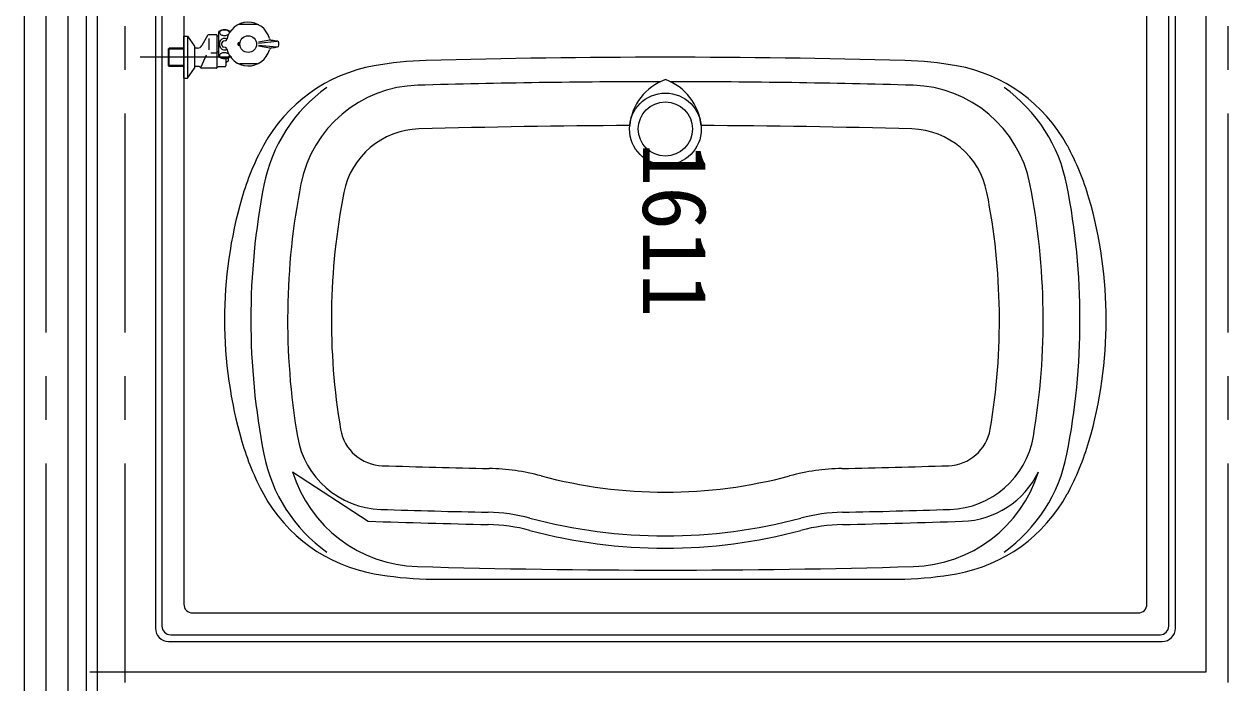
# Model space of a CAD drawing. Units: millimetres, scale not verified. Extents: x -9990 to 10135, y -7026 to 7050.
# Drawn here: x -7631 to -6256, y 2753 to 3506 of the extents above; entities that cross this region are included whole.
import ezdxf
from ezdxf.enums import TextEntityAlignment as Align

# ---------------------------------------------------------------- set-up
doc = ezdxf.new("R2010")
doc.units = ezdxf.units.MM
doc.header["$LTSCALE"] = 50
doc.linetypes.add('CHAIN1', pattern=[8, 5, -1, 1, -1])
doc.linetypes.add('CHAIN2', pattern=[12, 9, -1, 1, -1])
for name, color, linetype in [('1-0', 4, 'Continuous'), ('1-1', 6, 'Continuous'), ('1-3', 2, 'Continuous')]:
    doc.layers.add(name, color=color, linetype=linetype)
doc.styles.add('ＭＳ ゴシック', font='')
doc.styles.get('ＭＳ ゴシック').set_extended_font_data('MS Gothic')

msp = doc.modelspace()

# ---------------------------------------------------------------- linework, layer by layer
at = {"layer": '1-0', "color": 6, "linetype": 'CHAIN2'}
msp.add_line((-7605.74, 6603.77), (-7605.74, -3952.56), dxfattribs=at)
at = {"layer": '1-1', "linetype": 'CHAIN1'}
for p, q in [((-7515.74, 6603.77), (-7515.74, -2154.85)), ((-6255.74, 6603.77), (-6255.74, 2403.57))]:
    msp.add_line(p, q, dxfattribs=at)
at = {"layer": '1-1'}
for p, q in [((-7480.74, 4450.68), (-7480.74, 2815.68)), ((-7473.24, 4448.18), (-7473.24, 2818.18)), ((-7448.24, 4423.18), (-7448.24, 2843.18)), ((-6323.24, 2818.18), (-6323.24, 3703.38)), ((-6315.74, 2815.68), (-6315.74, 3703.38)), ((-6348.24, 2843.18), (-6348.24, 3684.18)), ((-7421.3, 3492.91), (-7427.58, 3481.72)), ((-7410.74, 3493.68), (-7420, 3493.68)), ((-7410.74, 3493.68), (-7410.74, 3457.18)), ((-7408.34, 3468.8), (-7408.34, 3497.55)), ((-7365.06, 3505.68), (-7384.42, 3505.68)), ((-7448.24, 3444.18), (-7448.24, 3492.18)), ((-7448.24, 3492.18), (-7444.24, 3492.18)), ((-7444.24, 3492.18), (-7444.24, 3444.18)), ((-7444.24, 3492.18), (-7436.24, 3480.68)), ((-7436.24, 3480.68), (-7436.24, 3455.68)), ((-7419.77, 3489.69), (-7419.77, 3476.68)), ((-7408.34, 3492.18), (-7410.74, 3492.18)), ((-7404.74, 3481.83), (-7404.74, 3484.52)), ((-7400.46, 3486.98), (-7403.11, 3486.48)), ((-7400.76, 3479.43), (-7403.11, 3479.87)), ((-7386.29, 3482.18), (-7386.29, 3484.18)), ((-7385.79, 3484.68), (-7384.12, 3484.68)), ((-7384.12, 3481.68), (-7385.79, 3481.68)), ((-7385.74, 3482.18), (-7385.74, 3484.18)), ((-7350.15, 3487.68), (-7362.9, 3485.34)), ((-7362.9, 3484.35), (-7341.93, 3486.43)), ((-7362.9, 3482), (-7341.93, 3479.92)), ((-7350.15, 3478.68), (-7362.9, 3481.01)), ((-7339.74, 3481.87), (-7339.74, 3484.48)), ((-7465.08, 3478.65), (-7466.24, 3477.49)), ((-7448.24, 3477.49), (-7466.24, 3477.49)), ((-7466.24, 3477.49), (-7466.24, 3458.86)), ((-7448.24, 3478.65), (-7465.08, 3478.65)), ((-7465.08, 3457.7), (-7465.08, 3478.65)), ((-7432.81, 3478.65), (-7436.24, 3478.65)), ((-7428.36, 3457.18), (-7422.25, 3471.09)), ((-7410.74, 3472.68), (-7417.27, 3472.68)), ((-7408.34, 3474.18), (-7410.74, 3474.18)), ((-7400.24, 3466.79), (-7400.24, 3458.18)), ((-7397.74, 3467.47), (-7397.74, 3463.68)), ((-7448.24, 3458.86), (-7466.24, 3458.86)), ((-7466.24, 3458.86), (-7465.08, 3457.7)), ((-7448.24, 3457.7), (-7465.08, 3457.7)), ((-7444.24, 3444.18), (-7436.24, 3455.68)), ((-7431.17, 3457.7), (-7436.24, 3457.7)), ((-7429.03, 3455.97), (-7430.47, 3457.41)), ((-7411.15, 3455.68), (-7428.32, 3455.68)), ((-7409.53, 3456.88), (-7410.44, 3455.97)), ((-7401.24, 3457.18), (-7408.82, 3457.18)), ((-7398.24, 3463.18), (-7397.74, 3463.68)), ((-7365.06, 3460.68), (-7384.42, 3460.68)), ((-7448.24, 3444.18), (-7444.24, 3444.18)), ((-7324.24, 2994.35), (-7237.6, 2937.94)), ((-7171.54, 2871.91), (-6624.94, 2871.91)), ((-7438.24, 2833.18), (-6358.24, 2833.18)), ((-7463.24, 2808.18), (-6333.24, 2808.18)), ((-7465.74, 2800.68), (-6330.74, 2800.68))]:
    msp.add_line(p, q, dxfattribs=at)
at = {"layer": '1-1', "linetype": 'CHAIN2'}
msp.add_line((-7393.57, 3468.18), (-7498.24, 3468.18), dxfattribs=at)
at = {"layer": '1-1'}
for points in [[(-7397, 3494.55), (-7397.53, 3494.04), (-7398.19, 3493.6), (-7398.96, 3493.24), (-7399.82, 3492.97), (-7400.73, 3492.8), (-7401.69, 3492.73), (-7402.64, 3492.77), (-7403.58, 3492.91), (-7404.46, 3493.15), (-7405.26, 3493.48), (-7405.95, 3493.9), (-7406.52, 3494.38), (-7406.95, 3494.93), (-7407.23, 3495.51), (-7407.34, 3496.11), (-7407.28, 3496.71), (-7407.06, 3497.3), (-7406.67, 3497.86), (-7406.15, 3498.36), (-7405.49, 3498.8), (-7404.72, 3499.16), (-7403.86, 3499.43), (-7402.94, 3499.61), (-7401.99, 3499.67), (-7401.03, 3499.64), (-7400.1, 3499.5), (-7399.22, 3499.26), (-7398.42, 3498.92), (-7397.72, 3498.51), (-7397.15, 3498.02), (-7396.72, 3497.48), (-7396.45, 3496.9), (-7396.34, 3496.3), (-7396.4, 3495.69), (-7396.41, 3495.64)], [(-7399.03, 3477.27), (-7399.89, 3476.75), (-7400.82, 3476.42), (-7401.77, 3476.3), (-7402.73, 3476.39), (-7403.65, 3476.69), (-7404.53, 3477.18), (-7405.32, 3477.86), (-7406.01, 3478.69), (-7406.57, 3479.67), (-7406.98, 3480.75), (-7407.24, 3481.9), (-7407.34, 3483.09), (-7407.27, 3484.29), (-7407.03, 3485.45), (-7406.63, 3486.54), (-7406.09, 3487.53), (-7405.42, 3488.39), (-7404.65, 3489.09), (-7403.78, 3489.61), (-7402.86, 3489.93), (-7401.91, 3490.05), (-7400.95, 3489.96), (-7400.02, 3489.66), (-7399.15, 3489.17), (-7399.03, 3489.09)], [(-7396.41, 3470.72), (-7396.34, 3470.11), (-7396.43, 3469.51), (-7396.69, 3468.93), (-7397.1, 3468.38), (-7397.66, 3467.89), (-7398.35, 3467.47), (-7399.14, 3467.12), (-7400.01, 3466.87), (-7400.94, 3466.72), (-7401.9, 3466.68), (-7402.85, 3466.74), (-7403.77, 3466.9), (-7404.64, 3467.16), (-7405.42, 3467.51), (-7406.09, 3467.95), (-7406.63, 3468.44), (-7407.03, 3469), (-7407.26, 3469.58), (-7407.34, 3470.19), (-7407.24, 3470.79), (-7406.99, 3471.37), (-7406.57, 3471.92), (-7406.01, 3472.41), (-7405.33, 3472.83), (-7404.54, 3473.18), (-7403.66, 3473.43), (-7402.74, 3473.58), (-7401.78, 3473.62), (-7400.82, 3473.56), (-7399.9, 3473.4), (-7399.04, 3473.14), (-7398.26, 3472.79), (-7397.59, 3472.35), (-7397.05, 3471.85), (-7397, 3471.8)]]:
    msp.add_lwpolyline(points, dxfattribs=at)
for centre, radius in [((-7374.74, 3483.18), 9.5), ((-6898.24, 3386.18), 41), ((-6898.24, 3386.18), 31)]:
    msp.add_circle(centre, radius, dxfattribs=at)
for centre, radius, start, end in [((-7374.74, 3483.18), 25, 14.94395, 167.78304), ((-7420, 3492.18), 1.5, 90, 150.71661), ((-7401.84, 3488.68), 11, 53.15726, 126.22156), ((-7384.42, 3500.68), 5, 90, 118.95502), ((-7365.06, 3500.68), 5, 61.04495, 89.99998), ((-7432.81, 3484.65), 6, 270, 330.71661), ((-7402.74, 3484.52), 2, 100.6416, 180), ((-7402.74, 3481.83), 2, 180, 259.35838), ((-7401.13, 3488.89), 2, 280.6416, 347.78304), ((-7401.13, 3477.46), 2, 12.21695, 79.35838), ((-7385.79, 3484.18), 0.5, 90, 180), ((-7385.79, 3482.18), 0.5, 180, 270), ((-7385.24, 3484.18), 0.5, 90, 180), ((-7385.24, 3482.18), 0.5, 180, 270), ((-7347.68, 3490.4), 3, 194.94395, 262.70525), ((-7347.68, 3475.96), 3, 97.29474, 165.05603), ((-7373.46, 3289.04), 200, 80.78059, 82.70525), ((-7373.46, 3677.31), 200, 277.29474, 279.21939), ((-7341.74, 3484.48), 2, 0, 80.78059), ((-7341.74, 3481.87), 2, 279.21939, 0), ((-7401.84, 3477.68), 11, 233.77843, 306.84264), ((-7374.74, 3483.18), 25, 192.21695, 345.05603), ((-6898.24, -6531.82), 10000, 88.4339, 91.56609), ((-7431.17, 3456.7), 1, 45.00061, 90), ((-7428.32, 3456.68), 1, 224.99937, 270), ((-7411.15, 3456.68), 1, 270, 315.00061), ((-7408.82, 3456.18), 1, 90, 135), ((-7401.24, 3458.18), 1, 270, 0), ((-7398.24, 3461.18), 2, 90.00523, 179.99562), ((-7384.42, 3465.68), 5, 241.04497, 270), ((-7365.06, 3465.68), 5, 270, 298.95502), ((-7199.24, 3281.17), 180, 100.11357, 151.42577), ((-7160.61, 3064.59), 400, 91.56607, 100.11357), ((-6635.87, 3064.59), 400, 79.88641, 88.4339), ((-6597.24, 3281.17), 180, 28.57422, 79.88641), ((-6898.24, -6559.82), 10000, 90.03282, 91.62122), ((-6877.3, 3384.17), 62.03, 109.72299, 174.51877), ((-6919.17, 3384.17), 62.03, 5.48122, 70.27699), ((-6898.24, -6559.82), 10000, 88.37877, 89.96716), ((-7180.19, 3287.29), 180, 125.60551, 168.92317), ((-7177.2, 3296.23), 140, 91.62122, 168.81253), ((-6619.28, 3296.23), 140, 11.18745, 88.37877), ((-6616.29, 3287.29), 180, 11.07681, 54.39447), ((-7177.2, 3296.23), 90, 91.62122, 168.81253), ((-6898.24, -6559.82), 9950, 90.235, 91.62122), ((-6898.24, -6559.82), 9950, 88.37877, 89.76498), ((-6619.28, 3296.23), 90, 11.18745, 88.37877), ((-7093.85, 3223.78), 300, 151.42577, 163.85912), ((-6702.62, 3223.78), 300, 16.14087, 28.57422), ((-6571.74, 3168.18), 800, 168.92317, 191.07681), ((-6529.74, 3168.18), 800, 168.81253, 189.60281), ((-7266.74, 3168.18), 800, 350.39717, 11.18745), ((-7224.74, 3168.18), 800, 348.92317, 11.07681), ((-6901.74, 3168.18), 500, 163.85912, 196.14087), ((-6529.74, 3168.18), 750, 168.81253, 189.60281), ((-7266.74, 3168.18), 750, 350.39717, 11.18745), ((-6894.74, 3168.18), 500, 343.85912, 16.14087), ((-7219.93, 3051.4), 50, 189.6028, 268.13789), ((-6576.55, 3051.4), 50, 271.86209, 350.39717), ((-7093.85, 3112.58), 300, 196.14087, 208.57422), ((-7219.93, 3051.4), 100, 189.6028, 268.13789), ((-6576.55, 3051.4), 100, 271.86209, 350.39717), ((-6702.62, 3112.58), 300, 331.42577, 343.85912), ((-7180.19, 3049.06), 180, 191.07681, 234.39447), ((-6616.29, 3049.06), 180, 305.60551, 348.92317), ((-6898.24, 12946.18), 9950, 268.13789, 268.84041), ((-7104.66, 2748.26), 250, 75.04724, 88.84041), ((-6691.82, 2748.26), 250, 91.15958, 104.95274), ((-6898.24, 12946.18), 9950, 271.15958, 271.86209), ((-7177.2, 3040.13), 154, 197.2917, 268.37645), ((-6898.24, 3521.18), 550, 255.04724, 284.95274), ((-6619.28, 3040.13), 154, 271.62354, 342.70828), ((-6562.27, 3037.88), 100, 271.94476, 334.19926), ((-7199.24, 3055.18), 180, 208.57422, 259.88641), ((-6597.24, 3055.18), 180, 280.11357, 331.42577), ((-6898.24, 12946.18), 10000, 268.13789, 268.84041), ((-7104.66, 2748.26), 200, 75.04724, 88.84041), ((-6691.82, 2748.26), 200, 91.15958, 104.95274), ((-6898.24, 12946.18), 10000, 271.15958, 271.86209), ((-6898.24, 12932.18), 10000, 268.05521, 268.84039), ((-7104.66, 2734.27), 200, 75.04724, 88.84041), ((-6898.24, 3521.18), 600, 255.04724, 284.95274), ((-6691.82, 2734.27), 200, 91.15958, 104.95274), ((-6898.24, 12932.18), 10000, 271.15958, 271.94476), ((-6898.24, 3507.18), 600, 255.04724, 284.95274), ((-7160.61, 3271.76), 400, 259.88641, 268.4339), ((-6898.24, 12882.17), 10000, 268.37645, 271.62354), ((-6635.87, 3271.76), 400, 271.56609, 280.11357), ((-7438.24, 2843.18), 10, 179.99998, 269.99998), ((-6358.24, 2843.18), 10, 270, 0), ((-7465.74, 2815.68), 15, 180, 270), ((-7463.24, 2818.18), 10, 180, 270), ((-6333.24, 2818.18), 10, 269.99998, 359.99998), ((-6330.74, 2815.68), 15, 270, 0)]:
    msp.add_arc(centre, radius, start, end, dxfattribs=at)
at = {"layer": '1-3', "color": 3}
for p, q in [((-7630.74, 5340.68), (-7630.74, 140.68)), ((-7580.74, 5340.68), (-7580.74, 140.68)), ((-6280.74, 2765.68), (-6280.74, 3681.18)), ((-7555.74, 2765.68), (-6280.74, 2765.68))]:
    msp.add_line(p, q, dxfattribs=at)
at = {"layer": '1-3'}
for p, q in [((-7559.74, 5340.68), (-7559.74, 140.68)), ((-7547.24, 5340.68), (-7547.24, 140.68))]:
    msp.add_line(p, q, dxfattribs=at)

# ---------------------------------------------------------------- texts
at = {"layer": '1-1', "color": 4, "style": 'ＭＳ ゴシック'}
msp.add_text('1611', height=73.31, rotation=270, dxfattribs=at).set_placement((-6945.93, 3370.56), align=Align.BOTTOM_LEFT)

doc.saveas('drawing.dxf')
